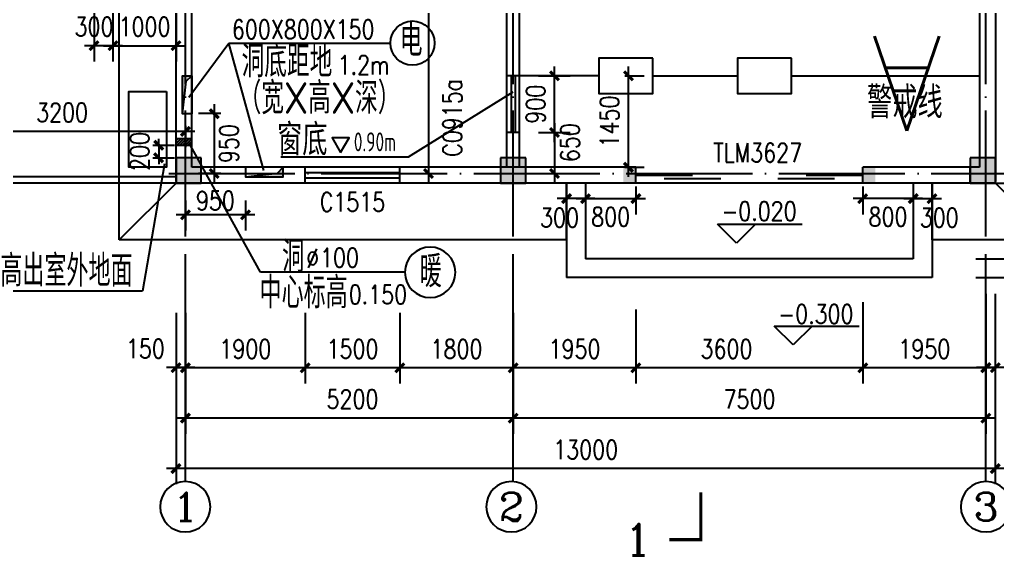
# Model space of a CAD drawing. Extents: x 575917 to 733065, y -270021 to -228021.
# Drawn here: x 672916 to 688432, y -250039 to -241541 of the extents above; entities that cross this region are included whole.
import ezdxf
from ezdxf.enums import TextEntityAlignment as Align

# ---------------------------------------------------------------- set-up
doc = ezdxf.new("R2010")
doc.units = 0
doc.header["$LTSCALE"] = 1000
doc.header["$MEASUREMENT"] = 0
doc.linetypes.add('DOTE', pattern=[2.42, 2, -0.2, 0.02, -0.2])
doc.layers.get('0').update_dxf_attribs({"linetype": 'CONTINUOUS'})
doc.layers.get('DEFPOINTS').update_dxf_attribs({"linetype": 'CONTINUOUS'})
for name, color, linetype in [('1', 3, 'CONTINUOUS'), ('APRO', 2, 'CONTINUOUS'), ('AXIS', 3, 'CONTINUOUS'), ('AXIS_TEXT', 3, 'CONTINUOUS'), ('COLUMN', 7, 'CONTINUOUS'), ('DIM', 3, 'CONTINUOUS'), ('DOTE', 1, 'DOTE'), ('LEVL', 3, 'CONTINUOUS'), ('PUB_DIM', 3, 'CONTINUOUS'), ('PUB_SYMB', 3, 'CONTINUOUS'), ('PUB_SYMB_TEXT', 7, 'CONTINUOUS'), ('PUB_TEXT', 7, 'CONTINUOUS'), ('SOLID_HATCH', 251, 'CONTINUOUS'), ('WALL', 151, 'CONTINUOUS'), ('WINDOW', 2, 'CONTINUOUS'), ('WINDOW_TEXT', 7, 'CONTINUOUS'), ('变形缝线', 8, 'CONTINUOUS'), ('填充', 7, 'CONTINUOUS'), ('填充层', 8, 'CONTINUOUS'), ('暖通条件', 6, 'CONTINUOUS')]:
    doc.layers.add(name, color=color, linetype=linetype)
doc.styles.add('-GBCBIGGBENOR', font='GBENOR.shx', dxfattribs={"bigfont": 'GBCBIG.shx'})
doc.styles.add('-HZTXTromand', font='romand.shx', dxfattribs={"bigfont": 'HZTXT.shx'})
doc.styles.add('-HZTXTSIMPLEX', font='SIMPLEX.shx', dxfattribs={"bigfont": 'HZTXT.shx'})
doc.styles.add('_HZTXT', font='txt.shx', dxfattribs={"width": 0.8, "bigfont": 'HZTXT.shx'})
doc.styles.add('_SIMPLEX', font='SIMPLEX.shx', dxfattribs={"width": 0.8})
doc.styles.add('COMP', font='COMPLEX.shx', dxfattribs={"bigfont": 'hztxt'})
doc.styles.add('COMPLEX', font='COMPLEX.shx')
doc.styles.add('dim_font', font='SIMPLEX.shx', dxfattribs={"width": 0.8})
doc.styles.add('Hztxt', font='tssdeng.shx', dxfattribs={"width": 0.7, "bigfont": 'hztxt.shx'})
doc.styles.add('SIMPLEX', font='SIMPLEX.SHX')
doc.dimstyles.new('DIMN', dxfattribs={"dimtxt": 300, "dimasz": 100, "dimexe": 250, "dimexo": 300, "dimgap": 0, "dimtad": 0, "dimdec": 0, "dimzin": 0, "dimdsep": 46, "dimtxsty": 'dim_font', "dimblk": 'ARCHTICK', "dimcen": 0.09, "dimdle": 150, "dimclrt": 7, "dimazin": 0, "dimtfac": 1, "dimtdec": 0, "dimtix": 1, "dimtmove": 2, "dimatfit": 3, "dimldrblk": 'ARCHTICK', "dimfxl": 1, "dimtvp": 1, "dimtolj": 1, "dimtzin": 0, "dimarcsym": 0})

# ---------------------------------------------------------------- blocks, each defined once
blk = doc.blocks.new('_wblk')
for p, q in [((-0.5, 0.5), (0.5, 0.5)), ((0.5, 0.167), (-0.5, 0.167)), ((0.5, -0.167), (-0.5, -0.167)), ((-0.5, -0.5), (0.5, -0.5))]:
    blk.add_line(p, q)
at = {"layer": 'WINDOW_TEXT', "style": 'SIMPLEX', "flags": 9}
blk.add_attdef('A', text='', height=1, dxfattribs=at).set_placement((0, 1.5), align=Align.MIDDLE)
blk = doc.blocks.new('_FZH')
for p, q in [((-0.5, 0.5), (-0.5, -0.5)), ((0.5, 0.5), (-0.5, 0.5)), ((0.5, -0.5), (0.5, 0.5)), ((-0.5, -0.5), (0.5, -0.5))]:
    blk.add_line(p, q)
at = {"layer": 'SOLID_HATCH'}
blk.add_solid([(0.5, 0.5), (0.5, -0.5), (-0.5, 0.5), (-0.5, -0.5)], dxfattribs=at)
blk = doc.blocks.new('_axiso')
blk.add_circle((0, 0), 0.5)
at = {"layer": 'AXIS_TEXT', "style": 'COMPLEX', "width": 1.041667}
blk.add_attdef('A', text='', height=0.56, dxfattribs=at).set_placement((-0.25, -0.28), (0.25, -0.28), align=Align.FIT)
blk = doc.blocks.new('_archtick')
at = {"const_width": 0.5}
blk.add_lwpolyline([(-0.7, -0.7), (0.7, 0.7)], dxfattribs=at)
blk = doc.blocks.new('*D1521')
at = {"layer": 'AXIS', "color": 0, "lineweight": -2, "transparency": 16777216}
for p, q in [((688248, -245893), (688248, -248111)), ((680748, -246193), (680748, -248111)), ((688398, -247861), (680598, -247861))]:
    blk.add_line(p, q, dxfattribs=at)
at = {"layer": 'DEFPOINTS', "color": 0, "transparency": 16777216}
for p in [(688248, -245593), (680748, -245893), (680748, -247861)]:
    blk.add_point(p, dxfattribs=at)
at = {"layer": 'AXIS', "color": 0, "lineweight": -2, "transparency": 16777216, "xscale": 100, "yscale": 100, "zscale": 100, "rotation": 180}
blk.add_blockref('_archtick', (680748, -247861), dxfattribs=at)
at = {"layer": 'AXIS', "color": 0, "lineweight": -2, "transparency": 16777216, "xscale": 100, "yscale": 100, "zscale": 100}
blk.add_blockref('_archtick', (688248, -247861), dxfattribs=at)
at = {"layer": 'AXIS', "color": 7, "transparency": 16777216, "insert": (684498, -247561), "char_height": 300, "attachment_point": 5, "style": 'dim_font'}
blk.add_mtext('\\A1;7500', dxfattribs=at)
blk = doc.blocks.new('*D1522')
at = {"layer": 'AXIS', "color": 0, "lineweight": -2, "transparency": 16777216}
for p, q in [((688398, -245893), (688398, -248911)), ((675398, -246193), (675398, -248911)), ((688548, -248661), (675248, -248661))]:
    blk.add_line(p, q, dxfattribs=at)
at = {"layer": 'DEFPOINTS', "color": 0, "transparency": 16777216}
for p in [(688398, -245593), (675398, -245893), (675398, -248661)]:
    blk.add_point(p, dxfattribs=at)
at = {"layer": 'AXIS', "color": 0, "lineweight": -2, "transparency": 16777216, "xscale": 100, "yscale": 100, "zscale": 100, "rotation": 180}
blk.add_blockref('_archtick', (675398, -248661), dxfattribs=at)
at = {"layer": 'AXIS', "color": 0, "lineweight": -2, "transparency": 16777216, "xscale": 100, "yscale": 100, "zscale": 100}
blk.add_blockref('_archtick', (688398, -248661), dxfattribs=at)
at = {"layer": 'AXIS', "color": 7, "transparency": 16777216, "insert": (681898, -248361), "char_height": 300, "attachment_point": 5, "style": 'dim_font'}
blk.add_mtext('\\A1;13000', dxfattribs=at)
blk = doc.blocks.new('*D1526')
at = {"layer": 'AXIS', "color": 0, "lineweight": -2, "transparency": 16777216}
for p, q in [((675548, -246193), (675548, -248111)), ((680748, -246193), (680748, -248111)), ((680898, -247861), (675398, -247861))]:
    blk.add_line(p, q, dxfattribs=at)
at = {"layer": 'DEFPOINTS', "color": 0, "transparency": 16777216}
for p in [(675548, -245893), (680748, -245893), (675548, -247861)]:
    blk.add_point(p, dxfattribs=at)
at = {"layer": 'AXIS', "color": 0, "lineweight": -2, "transparency": 16777216, "xscale": 100, "yscale": 100, "zscale": 100, "rotation": 180}
blk.add_blockref('_archtick', (675548, -247861), dxfattribs=at)
at = {"layer": 'AXIS', "color": 0, "lineweight": -2, "transparency": 16777216, "xscale": 100, "yscale": 100, "zscale": 100}
blk.add_blockref('_archtick', (680748, -247861), dxfattribs=at)
at = {"layer": 'AXIS', "color": 7, "transparency": 16777216, "insert": (678198, -247561), "char_height": 300, "attachment_point": 5, "style": 'dim_font'}
blk.add_mtext('\\A1;5200', dxfattribs=at)
blk = doc.blocks.new('*D1527')
at = {"layer": 'AXIS', "color": 0, "lineweight": -2, "transparency": 16777216}
for p, q in [((688248, -245893), (688248, -247311)), ((688398, -245893), (688398, -247311)), ((688548, -247061), (688098, -247061))]:
    blk.add_line(p, q, dxfattribs=at)
at = {"layer": 'DEFPOINTS', "color": 0, "transparency": 16777216}
for p in [(688248, -245593), (688398, -245593), (688248, -247061)]:
    blk.add_point(p, dxfattribs=at)
at = {"layer": 'AXIS', "color": 0, "lineweight": -2, "transparency": 16777216, "xscale": 100, "yscale": 100, "zscale": 100, "rotation": 180}
blk.add_blockref('_archtick', (688248, -247061), dxfattribs=at)
at = {"layer": 'AXIS', "color": 0, "lineweight": -2, "transparency": 16777216, "xscale": 100, "yscale": 100, "zscale": 100}
blk.add_blockref('_archtick', (688398, -247061), dxfattribs=at)
at = {"layer": 'AXIS', "color": 7, "transparency": 16777216, "insert": (688887, -246761), "char_height": 300, "attachment_point": 5, "style": 'dim_font'}
blk.add_mtext('\\A1;150', dxfattribs=at)
blk = doc.blocks.new('_section')
at = {"const_width": 0.1}
blk.add_lwpolyline([(1, 0), (0, 0), (0, 1.5)], dxfattribs=at)
at = {"layer": 'PUB_SYMB_TEXT', "style": 'COMP'}
blk.add_attdef('A', text='', height=1, dxfattribs=at).set_placement((2, 0), align=Align.MIDDLE)
blk = doc.blocks.new('*D1528')
at = {"layer": 'AXIS', "color": 0, "lineweight": -2, "transparency": 16777216}
for p, q in [((675398, -246193), (675398, -247311)), ((675548, -246193), (675548, -247311)), ((675698, -247061), (675248, -247061))]:
    blk.add_line(p, q, dxfattribs=at)
at = {"layer": 'DEFPOINTS', "color": 0, "transparency": 16777216}
for p in [(675398, -245893), (675548, -245893), (675398, -247061)]:
    blk.add_point(p, dxfattribs=at)
at = {"layer": 'AXIS', "color": 0, "lineweight": -2, "transparency": 16777216, "xscale": 100, "yscale": 100, "zscale": 100, "rotation": 180}
blk.add_blockref('_archtick', (675398, -247061), dxfattribs=at)
at = {"layer": 'AXIS', "color": 0, "lineweight": -2, "transparency": 16777216, "xscale": 100, "yscale": 100, "zscale": 100}
blk.add_blockref('_archtick', (675548, -247061), dxfattribs=at)
at = {"layer": 'AXIS', "color": 7, "transparency": 16777216, "insert": (674913, -246761), "char_height": 300, "attachment_point": 5, "style": 'dim_font'}
blk.add_mtext('\\A1;150', dxfattribs=at)
blk = doc.blocks.new('A$C1DCF1A03')
at = {"layer": 'WINDOW'}
for p, q in [((900, 0), (0, 0)), ((450, 59), (1350, 59)), ((2250, 56), (3150, 56)), ((3600, 0), (2700, 0))]:
    blk.add_line(p, q, dxfattribs=at)
blk = doc.blocks.new('*D1531')
at = {"layer": 'AXIS', "color": 0, "lineweight": -2, "transparency": 16777216}
for p, q in [((686295, -246023), (686295, -247314)), ((688248, -246023), (688248, -247314)), ((688398, -247064), (686145, -247064))]:
    blk.add_line(p, q, dxfattribs=at)
at = {"layer": 'DEFPOINTS', "color": 0, "transparency": 16777216}
for p in [(686295, -245723), (688248, -245723), (686295, -247064)]:
    blk.add_point(p, dxfattribs=at)
at = {"layer": 'AXIS', "color": 0, "lineweight": -2, "transparency": 16777216, "xscale": 100, "yscale": 100, "zscale": 100, "rotation": 180}
blk.add_blockref('_archtick', (686295, -247064), dxfattribs=at)
at = {"layer": 'AXIS', "color": 0, "lineweight": -2, "transparency": 16777216, "xscale": 100, "yscale": 100, "zscale": 100}
blk.add_blockref('_archtick', (688248, -247064), dxfattribs=at)
at = {"layer": 'AXIS', "color": 7, "transparency": 16777216, "insert": (687272, -246764), "char_height": 300, "attachment_point": 5, "style": 'dim_font'}
blk.add_mtext('\\A1;1950', dxfattribs=at)
blk = doc.blocks.new('*D1532')
at = {"layer": 'AXIS', "color": 0, "lineweight": -2, "transparency": 16777216}
for p, q in [((678948, -246193), (678948, -247314)), ((680748, -246193), (680748, -247314)), ((680898, -247064), (678798, -247064))]:
    blk.add_line(p, q, dxfattribs=at)
at = {"layer": 'DEFPOINTS', "color": 0, "transparency": 16777216}
for p in [(678948, -245893), (680748, -245893), (678948, -247064)]:
    blk.add_point(p, dxfattribs=at)
at = {"layer": 'AXIS', "color": 0, "lineweight": -2, "transparency": 16777216, "xscale": 100, "yscale": 100, "zscale": 100, "rotation": 180}
blk.add_blockref('_archtick', (678948, -247064), dxfattribs=at)
at = {"layer": 'AXIS', "color": 0, "lineweight": -2, "transparency": 16777216, "xscale": 100, "yscale": 100, "zscale": 100}
blk.add_blockref('_archtick', (680748, -247064), dxfattribs=at)
at = {"layer": 'AXIS', "color": 7, "transparency": 16777216, "insert": (679848, -246764), "char_height": 300, "attachment_point": 5, "style": 'dim_font'}
blk.add_mtext('\\A1;1800', dxfattribs=at)
blk = doc.blocks.new('*D1533')
at = {"layer": 'AXIS', "color": 0, "lineweight": -2, "transparency": 16777216}
for p, q in [((682695, -246137), (682695, -247314)), ((686295, -246137), (686295, -247314)), ((686445, -247064), (682545, -247064))]:
    blk.add_line(p, q, dxfattribs=at)
at = {"layer": 'DEFPOINTS', "color": 0, "transparency": 16777216}
for p in [(682695, -245837), (686295, -245837), (682695, -247064)]:
    blk.add_point(p, dxfattribs=at)
at = {"layer": 'AXIS', "color": 0, "lineweight": -2, "transparency": 16777216, "xscale": 100, "yscale": 100, "zscale": 100, "rotation": 180}
blk.add_blockref('_archtick', (682695, -247064), dxfattribs=at)
at = {"layer": 'AXIS', "color": 0, "lineweight": -2, "transparency": 16777216, "xscale": 100, "yscale": 100, "zscale": 100}
blk.add_blockref('_archtick', (686295, -247064), dxfattribs=at)
at = {"layer": 'AXIS', "color": 7, "transparency": 16777216, "insert": (684132, -246764), "char_height": 300, "attachment_point": 5, "style": 'dim_font'}
blk.add_mtext('\\A1;3600', dxfattribs=at)
blk = doc.blocks.new('*D1534')
at = {"layer": 'AXIS', "color": 0, "lineweight": -2, "transparency": 16777216}
for p, q in [((682695, -246137), (682695, -247314)), ((680748, -246437), (680748, -247314)), ((682845, -247064), (680598, -247064))]:
    blk.add_line(p, q, dxfattribs=at)
at = {"layer": 'DEFPOINTS', "color": 0, "transparency": 16777216}
for p in [(682695, -245837), (680748, -246137), (680748, -247064)]:
    blk.add_point(p, dxfattribs=at)
at = {"layer": 'AXIS', "color": 0, "lineweight": -2, "transparency": 16777216, "xscale": 100, "yscale": 100, "zscale": 100, "rotation": 180}
blk.add_blockref('_archtick', (680748, -247064), dxfattribs=at)
at = {"layer": 'AXIS', "color": 0, "lineweight": -2, "transparency": 16777216, "xscale": 100, "yscale": 100, "zscale": 100}
blk.add_blockref('_archtick', (682695, -247064), dxfattribs=at)
at = {"layer": 'AXIS', "color": 7, "transparency": 16777216, "insert": (681722, -246764), "char_height": 300, "attachment_point": 5, "style": 'dim_font'}
blk.add_mtext('\\A1;1950', dxfattribs=at)
blk = doc.blocks.new('*D1538')
at = {"layer": 'AXIS', "color": 0, "lineweight": -2, "transparency": 16777216}
for p, q in [((682576, -244033), (682576, -242283)), ((682520, -242433), (682826, -242433)), ((682520, -243883), (682826, -243883))]:
    blk.add_line(p, q, dxfattribs=at)
at = {"layer": 'DEFPOINTS', "color": 0, "transparency": 16777216}
for p in [(682220, -242433), (682576, -242433), (682220, -243883)]:
    blk.add_point(p, dxfattribs=at)
at = {"layer": 'AXIS', "color": 0, "lineweight": -2, "transparency": 16777216, "xscale": 100, "yscale": 100, "zscale": 100}
for p, rotation in [((682576, -242433), 90), ((682576, -243883), 270)]:
    blk.add_blockref('_archtick', p, dxfattribs=dict(at, rotation=rotation))
at = {"layer": 'AXIS', "color": 7, "transparency": 16777216, "insert": (682276, -243158), "char_height": 300, "attachment_point": 5, "rotation": 90, "style": 'dim_font'}
blk.add_mtext('\\A1;1450', dxfattribs=at)
blk = doc.blocks.new('*D1544')
at = {"layer": 'DEFPOINTS', "color": 0, "transparency": 16777216}
for p in [(687788, -244133), (687788, -245333), (690065, -245333)]:
    blk.add_point(p, dxfattribs=at)
at = {"layer": 'PUB_DIM', "color": 0, "lineweight": -2, "transparency": 16777216}
for p, q in [((690065, -243983), (690065, -245483)), ((688088, -244133), (690315, -244133)), ((688088, -245333), (690315, -245333))]:
    blk.add_line(p, q, dxfattribs=at)
at = {"layer": 'PUB_DIM', "color": 0, "lineweight": -2, "transparency": 16777216, "xscale": 100, "yscale": 100, "zscale": 100}
for p, rotation in [((690065, -244133), 90), ((690065, -245333), 270)]:
    blk.add_blockref('_archtick', p, dxfattribs=dict(at, rotation=rotation))
at = {"layer": 'PUB_DIM', "color": 7, "transparency": 16777216, "insert": (689765, -244625), "char_height": 300, "attachment_point": 5, "rotation": 90, "style": 'dim_font'}
blk.add_mtext('\\A1;1200', dxfattribs=at)
blk = doc.blocks.new('*D1545')
at = {"layer": 'DEFPOINTS', "color": 0, "transparency": 16777216}
for p in [(687788, -245333), (687788, -245633), (690065, -245633)]:
    blk.add_point(p, dxfattribs=at)
at = {"layer": 'PUB_DIM', "color": 0, "lineweight": -2, "transparency": 16777216}
for p, q in [((690065, -245333), (690065, -245233)), ((688088, -245333), (690315, -245333)), ((690065, -245333), (690065, -245633)), ((688088, -245633), (690315, -245633)), ((690065, -245633), (690065, -245733))]:
    blk.add_line(p, q, dxfattribs=at)
at = {"layer": 'PUB_DIM', "color": 0, "lineweight": -2, "transparency": 16777216, "xscale": 100, "yscale": 100, "zscale": 100}
for p, rotation in [((690065, -245333), 270), ((690065, -245633), 90)]:
    blk.add_blockref('_archtick', p, dxfattribs=dict(at, rotation=rotation))
at = {"layer": 'PUB_DIM', "color": 7, "transparency": 16777216, "insert": (689765, -245483), "char_height": 300, "attachment_point": 5, "rotation": 90, "style": 'dim_font'}
blk.add_mtext('\\A1;300', dxfattribs=at)
blk = doc.blocks.new('*D1546')
at = {"layer": 'DEFPOINTS', "color": 0, "transparency": 16777216}
for p in [(686295, -243887), (687095, -243887), (686295, -244381)]:
    blk.add_point(p, dxfattribs=at)
at = {"layer": 'PUB_DIM', "color": 0, "lineweight": -2, "transparency": 16777216}
for p, q in [((686295, -244187), (686295, -244631)), ((687095, -244187), (687095, -244631)), ((687245, -244381), (686145, -244381))]:
    blk.add_line(p, q, dxfattribs=at)
at = {"layer": 'PUB_DIM', "color": 0, "lineweight": -2, "transparency": 16777216, "xscale": 100, "yscale": 100, "zscale": 100, "rotation": 180}
blk.add_blockref('_archtick', (686295, -244381), dxfattribs=at)
at = {"layer": 'PUB_DIM', "color": 0, "lineweight": -2, "transparency": 16777216, "xscale": 100, "yscale": 100, "zscale": 100}
blk.add_blockref('_archtick', (687095, -244381), dxfattribs=at)
at = {"layer": 'PUB_DIM', "color": 7, "transparency": 16777216, "insert": (686695, -244669), "char_height": 300, "attachment_point": 5, "style": 'dim_font'}
blk.add_mtext('\\A1;800', dxfattribs=at)
blk = doc.blocks.new('*D1547')
at = {"layer": 'DEFPOINTS', "color": 0, "transparency": 16777216}
for p in [(687095, -243887), (687395, -243887), (687395, -244381)]:
    blk.add_point(p, dxfattribs=at)
at = {"layer": 'PUB_DIM', "color": 0, "lineweight": -2, "transparency": 16777216}
for p, q in [((687095, -244187), (687095, -244631)), ((687395, -244187), (687395, -244631)), ((686945, -244381), (687545, -244381))]:
    blk.add_line(p, q, dxfattribs=at)
at = {"layer": 'PUB_DIM', "color": 0, "lineweight": -2, "transparency": 16777216, "xscale": 100, "yscale": 100, "zscale": 100, "rotation": 180}
blk.add_blockref('_archtick', (687095, -244381), dxfattribs=at)
at = {"layer": 'PUB_DIM', "color": 0, "lineweight": -2, "transparency": 16777216, "xscale": 100, "yscale": 100, "zscale": 100}
blk.add_blockref('_archtick', (687395, -244381), dxfattribs=at)
at = {"layer": 'PUB_DIM', "color": 7, "transparency": 16777216, "insert": (687508, -244683), "char_height": 300, "attachment_point": 5, "style": 'dim_font'}
blk.add_mtext('\\A1;300', dxfattribs=at)
blk = doc.blocks.new('*D1548')
at = {"layer": 'DEFPOINTS', "color": 0, "transparency": 16777216}
for p in [(681895, -243887), (682695, -243887), (682695, -244381)]:
    blk.add_point(p, dxfattribs=at)
at = {"layer": 'PUB_DIM', "color": 0, "lineweight": -2, "transparency": 16777216}
for p, q in [((681895, -244187), (681895, -244631)), ((682695, -244187), (682695, -244631)), ((681745, -244381), (682845, -244381))]:
    blk.add_line(p, q, dxfattribs=at)
at = {"layer": 'PUB_DIM', "color": 0, "lineweight": -2, "transparency": 16777216, "xscale": 100, "yscale": 100, "zscale": 100, "rotation": 180}
blk.add_blockref('_archtick', (681895, -244381), dxfattribs=at)
at = {"layer": 'PUB_DIM', "color": 0, "lineweight": -2, "transparency": 16777216, "xscale": 100, "yscale": 100, "zscale": 100}
blk.add_blockref('_archtick', (682695, -244381), dxfattribs=at)
at = {"layer": 'PUB_DIM', "color": 7, "transparency": 16777216, "insert": (682295, -244669), "char_height": 300, "attachment_point": 5, "style": 'dim_font'}
blk.add_mtext('\\A1;800', dxfattribs=at)
blk = doc.blocks.new('*D1549')
at = {"layer": 'DEFPOINTS', "color": 0, "transparency": 16777216}
for p in [(681595, -243887), (681895, -243887), (681595, -244381)]:
    blk.add_point(p, dxfattribs=at)
at = {"layer": 'PUB_DIM', "color": 0, "lineweight": -2, "transparency": 16777216}
for p, q in [((681595, -244187), (681595, -244631)), ((681895, -244187), (681895, -244631)), ((682045, -244381), (681445, -244381))]:
    blk.add_line(p, q, dxfattribs=at)
at = {"layer": 'PUB_DIM', "color": 0, "lineweight": -2, "transparency": 16777216, "xscale": 100, "yscale": 100, "zscale": 100, "rotation": 180}
blk.add_blockref('_archtick', (681595, -244381), dxfattribs=at)
at = {"layer": 'PUB_DIM', "color": 0, "lineweight": -2, "transparency": 16777216, "xscale": 100, "yscale": 100, "zscale": 100}
blk.add_blockref('_archtick', (681895, -244381), dxfattribs=at)
at = {"layer": 'PUB_DIM', "color": 7, "transparency": 16777216, "insert": (681483, -244683), "char_height": 300, "attachment_point": 5, "style": 'dim_font'}
blk.add_mtext('\\A1;300', dxfattribs=at)
blk = doc.blocks.new('*D1557')
at = {"layer": 'DEFPOINTS', "color": 0, "transparency": 16777216}
for p in [(672348, -242877), (675548, -242927), (672348, -243315)]:
    blk.add_point(p, dxfattribs=at)
at = {"layer": 'PUB_DIM', "color": 0, "lineweight": -2, "transparency": 16777216}
for p, q in [((672348, -243177), (672348, -243565)), ((675548, -243227), (675548, -243565)), ((675698, -243315), (672198, -243315))]:
    blk.add_line(p, q, dxfattribs=at)
at = {"layer": 'PUB_DIM', "color": 0, "lineweight": -2, "transparency": 16777216, "xscale": 100, "yscale": 100, "zscale": 100, "rotation": 180}
blk.add_blockref('_archtick', (672348, -243315), dxfattribs=at)
at = {"layer": 'PUB_DIM', "color": 0, "lineweight": -2, "transparency": 16777216, "xscale": 100, "yscale": 100, "zscale": 100}
blk.add_blockref('_archtick', (675548, -243315), dxfattribs=at)
at = {"layer": 'PUB_DIM', "color": 7, "transparency": 16777216, "insert": (673590, -243015), "char_height": 300, "attachment_point": 5, "style": 'dim_font'}
blk.add_mtext('\\A1;3200', dxfattribs=at)
blk = doc.blocks.new('*D1560')
at = {"layer": 'AXIS', "color": 0, "lineweight": -2, "transparency": 16777216}
for p, q in [((677448, -246193), (677448, -247314)), ((678948, -246193), (678948, -247314)), ((679098, -247064), (677298, -247064))]:
    blk.add_line(p, q, dxfattribs=at)
at = {"layer": 'DEFPOINTS', "color": 0, "transparency": 16777216}
for p in [(677448, -245893), (678948, -245893), (677448, -247064)]:
    blk.add_point(p, dxfattribs=at)
at = {"layer": 'AXIS', "color": 0, "lineweight": -2, "transparency": 16777216, "xscale": 100, "yscale": 100, "zscale": 100, "rotation": 180}
blk.add_blockref('_archtick', (677448, -247064), dxfattribs=at)
at = {"layer": 'AXIS', "color": 0, "lineweight": -2, "transparency": 16777216, "xscale": 100, "yscale": 100, "zscale": 100}
blk.add_blockref('_archtick', (678948, -247064), dxfattribs=at)
at = {"layer": 'AXIS', "color": 7, "transparency": 16777216, "insert": (678198, -246764), "char_height": 300, "attachment_point": 5, "style": 'dim_font'}
blk.add_mtext('\\A1;1500', dxfattribs=at)
blk = doc.blocks.new('*D1561')
at = {"layer": 'AXIS', "color": 0, "lineweight": -2, "transparency": 16777216}
for p, q in [((675548, -246193), (675548, -247314)), ((677448, -246193), (677448, -247314)), ((677598, -247064), (675398, -247064))]:
    blk.add_line(p, q, dxfattribs=at)
at = {"layer": 'DEFPOINTS', "color": 0, "transparency": 16777216}
for p in [(675548, -245893), (677448, -245893), (675548, -247064)]:
    blk.add_point(p, dxfattribs=at)
at = {"layer": 'AXIS', "color": 0, "lineweight": -2, "transparency": 16777216, "xscale": 100, "yscale": 100, "zscale": 100, "rotation": 180}
blk.add_blockref('_archtick', (675548, -247064), dxfattribs=at)
at = {"layer": 'AXIS', "color": 0, "lineweight": -2, "transparency": 16777216, "xscale": 100, "yscale": 100, "zscale": 100}
blk.add_blockref('_archtick', (677448, -247064), dxfattribs=at)
at = {"layer": 'AXIS', "color": 7, "transparency": 16777216, "insert": (676498, -246764), "char_height": 300, "attachment_point": 5, "style": 'dim_font'}
blk.add_mtext('\\A1;1900', dxfattribs=at)
blk = doc.blocks.new('*D1594')
at = {"layer": 'DEFPOINTS', "color": 0, "transparency": 16777216}
for p in [(680848, -243333), (680848, -243983), (681403, -243983)]:
    blk.add_point(p, dxfattribs=at)
at = {"layer": 'PUB_DIM', "color": 0, "lineweight": -2, "transparency": 16777216}
for p, q in [((681403, -243183), (681403, -244133)), ((681148, -243333), (681653, -243333)), ((681148, -243983), (681653, -243983))]:
    blk.add_line(p, q, dxfattribs=at)
at = {"layer": 'PUB_DIM', "color": 0, "lineweight": -2, "transparency": 16777216, "xscale": 100, "yscale": 100, "zscale": 100}
for p, rotation in [((681403, -243333), 90), ((681403, -243983), 270)]:
    blk.add_blockref('_archtick', p, dxfattribs=dict(at, rotation=rotation))
at = {"layer": 'PUB_DIM', "color": 7, "transparency": 16777216, "insert": (681648, -243494), "char_height": 300, "attachment_point": 5, "rotation": 90, "style": 'dim_font'}
blk.add_mtext('\\A1;650', dxfattribs=at)
blk = doc.blocks.new('*D1595')
at = {"layer": 'DEFPOINTS', "color": 0, "transparency": 16777216}
for p in [(680848, -242433), (681403, -242433), (680848, -243333)]:
    blk.add_point(p, dxfattribs=at)
at = {"layer": 'PUB_DIM', "color": 0, "lineweight": -2, "transparency": 16777216}
for p, q in [((681403, -243483), (681403, -242283)), ((681148, -242433), (681653, -242433)), ((681148, -243333), (681653, -243333))]:
    blk.add_line(p, q, dxfattribs=at)
at = {"layer": 'PUB_DIM', "color": 0, "lineweight": -2, "transparency": 16777216, "xscale": 100, "yscale": 100, "zscale": 100}
for p, rotation in [((681403, -242433), 90), ((681403, -243333), 270)]:
    blk.add_blockref('_archtick', p, dxfattribs=dict(at, rotation=rotation))
at = {"layer": 'PUB_DIM', "color": 7, "transparency": 16777216, "insert": (681103, -242883), "char_height": 300, "attachment_point": 5, "rotation": 90, "style": 'dim_font'}
blk.add_mtext('\\A1;900', dxfattribs=at)
blk = doc.blocks.new('*D1608')
at = {"layer": 'DEFPOINTS', "color": 0, "transparency": 16777216}
for p in [(676411, -243033), (676004, -243983), (676411, -243983)]:
    blk.add_point(p, dxfattribs=at)
at = {"layer": 'PUB_DIM', "color": 0, "lineweight": -2, "transparency": 16777216}
for p, q in [((676004, -242883), (676004, -244133)), ((676111, -243033), (675754, -243033)), ((676111, -243983), (675754, -243983))]:
    blk.add_line(p, q, dxfattribs=at)
at = {"layer": 'PUB_DIM', "color": 0, "lineweight": -2, "transparency": 16777216, "xscale": 100, "yscale": 100, "zscale": 100}
for p, rotation in [((676004, -243033), 90), ((676004, -243983), 270)]:
    blk.add_blockref('_archtick', p, dxfattribs=dict(at, rotation=rotation))
at = {"layer": 'PUB_DIM', "color": 7, "transparency": 16777216, "insert": (676240, -243508), "char_height": 300, "attachment_point": 5, "rotation": 90, "style": 'dim_font'}
blk.add_mtext('\\A1;950', dxfattribs=at)
blk = doc.blocks.new('*D1609')
at = {"layer": 'DEFPOINTS', "color": 0, "transparency": 16777216}
for p in [(675548, -244112), (676499, -244112), (675548, -244638)]:
    blk.add_point(p, dxfattribs=at)
at = {"layer": 'PUB_DIM', "color": 0, "lineweight": -2, "transparency": 16777216}
for p, q in [((675548, -244412), (675548, -244888)), ((676499, -244412), (676499, -244888)), ((676649, -244638), (675398, -244638))]:
    blk.add_line(p, q, dxfattribs=at)
at = {"layer": 'PUB_DIM', "color": 0, "lineweight": -2, "transparency": 16777216, "xscale": 100, "yscale": 100, "zscale": 100, "rotation": 180}
blk.add_blockref('_archtick', (675548, -244638), dxfattribs=at)
at = {"layer": 'PUB_DIM', "color": 0, "lineweight": -2, "transparency": 16777216, "xscale": 100, "yscale": 100, "zscale": 100}
blk.add_blockref('_archtick', (676499, -244638), dxfattribs=at)
at = {"layer": 'PUB_DIM', "color": 7, "transparency": 16777216, "insert": (676024, -244414), "char_height": 300, "attachment_point": 5, "style": 'dim_font'}
blk.add_mtext('\\A1;950', dxfattribs=at)
blk = doc.blocks.new('*D1611')
at = {"layer": 'DEFPOINTS', "color": 0, "transparency": 16777216}
for p in [(674728, -243533), (674728, -243733), (675123, -243733)]:
    blk.add_point(p, dxfattribs=at)
at = {"layer": 'PUB_DIM', "color": 0, "lineweight": -2, "transparency": 16777216}
for p, q in [((675123, -243533), (675123, -243433)), ((675028, -243533), (675373, -243533)), ((675123, -243533), (675123, -243733)), ((675028, -243733), (675373, -243733)), ((675123, -243733), (675123, -243833))]:
    blk.add_line(p, q, dxfattribs=at)
at = {"layer": 'PUB_DIM', "color": 0, "lineweight": -2, "transparency": 16777216, "xscale": 100, "yscale": 100, "zscale": 100}
for p, rotation in [((675123, -243533), 270), ((675123, -243733), 90)]:
    blk.add_blockref('_archtick', p, dxfattribs=dict(at, rotation=rotation))
at = {"layer": 'PUB_DIM', "color": 7, "transparency": 16777216, "insert": (674823, -243633), "char_height": 300, "attachment_point": 5, "rotation": 90, "style": 'dim_font'}
blk.add_mtext('\\A1;200', dxfattribs=at)
blk = doc.blocks.new('*D1617')
at = {"layer": 'DEFPOINTS', "color": 0, "transparency": 16777216}
for p in [(674398, -241043), (675398, -241043), (675398, -241955)]:
    blk.add_point(p, dxfattribs=at)
at = {"layer": 'PUB_DIM', "color": 0, "lineweight": -2, "transparency": 16777216}
for p, q in [((674398, -241343), (674398, -242205)), ((675398, -241343), (675398, -242205)), ((674248, -241955), (675548, -241955))]:
    blk.add_line(p, q, dxfattribs=at)
at = {"layer": 'PUB_DIM', "color": 0, "lineweight": -2, "transparency": 16777216, "xscale": 100, "yscale": 100, "zscale": 100, "rotation": 180}
blk.add_blockref('_archtick', (674398, -241955), dxfattribs=at)
at = {"layer": 'PUB_DIM', "color": 0, "lineweight": -2, "transparency": 16777216, "xscale": 100, "yscale": 100, "zscale": 100}
blk.add_blockref('_archtick', (675398, -241955), dxfattribs=at)
at = {"layer": 'PUB_DIM', "color": 7, "transparency": 16777216, "insert": (674898, -241655), "char_height": 300, "attachment_point": 5, "style": 'dim_font'}
blk.add_mtext('\\A1;1000', dxfattribs=at)
blk = doc.blocks.new('*D1618')
at = {"layer": 'DEFPOINTS', "color": 0, "transparency": 16777216}
for p in [(674098, -241043), (674398, -241043), (674098, -241955)]:
    blk.add_point(p, dxfattribs=at)
at = {"layer": 'PUB_DIM', "color": 0, "lineweight": -2, "transparency": 16777216}
for p, q in [((674098, -241343), (674098, -242205)), ((674398, -241343), (674398, -242205)), ((674548, -241955), (673948, -241955))]:
    blk.add_line(p, q, dxfattribs=at)
at = {"layer": 'PUB_DIM', "color": 0, "lineweight": -2, "transparency": 16777216, "xscale": 100, "yscale": 100, "zscale": 100, "rotation": 180}
blk.add_blockref('_archtick', (674098, -241955), dxfattribs=at)
at = {"layer": 'PUB_DIM', "color": 0, "lineweight": -2, "transparency": 16777216, "xscale": 100, "yscale": 100, "zscale": 100}
blk.add_blockref('_archtick', (674398, -241955), dxfattribs=at)
at = {"layer": 'PUB_DIM', "color": 7, "transparency": 16777216, "insert": (674098, -241655), "char_height": 300, "attachment_point": 5, "style": 'dim_font'}
blk.add_mtext('\\A1;300', dxfattribs=at)
blk = doc.blocks.new('*D1627')
at = {"layer": 'DEFPOINTS', "color": 0, "transparency": 16777216}
for p in [(677845, -239183), (677845, -243983), (679406, -243983)]:
    blk.add_point(p, dxfattribs=at)
at = {"layer": 'PUB_DIM', "color": 0, "lineweight": -2, "transparency": 16777216}
for p, q in [((679406, -239033), (679406, -244133)), ((678145, -239183), (679656, -239183)), ((678145, -243983), (679656, -243983))]:
    blk.add_line(p, q, dxfattribs=at)
at = {"layer": 'PUB_DIM', "color": 0, "lineweight": -2, "transparency": 16777216, "xscale": 100, "yscale": 100, "zscale": 100}
for p, rotation in [((679406, -239183), 90), ((679406, -243983), 270)]:
    blk.add_blockref('_archtick', p, dxfattribs=dict(at, rotation=rotation))
at = {"layer": 'PUB_DIM', "color": 7, "transparency": 16777216, "insert": (679045, -240387), "char_height": 300, "attachment_point": 5, "rotation": 90, "style": 'dim_font'}
blk.add_mtext('\\A1;4800', dxfattribs=at)

msp = doc.modelspace()

# ---------------------------------------------------------------- hatches: boundary and pattern name
at = {"layer": '填充层'}
h = msp.add_hatch(color=256, dxfattribs=at)
h.paths.add_polyline_path([(675648.4, -242433.4), (675548.4, -242433.4), (675548.4, -242606.9), (675558.8, -242518.7)])
h.paths.add_polyline_path([(675548.4, -242433.4), (675498.4, -242433.4), (675498.4, -243033.4), (675548.4, -242606.9)])
h = msp.add_hatch(dxfattribs=at)
h.set_pattern_fill('ANSI31', color=256, scale=250, style=0)
h.set_pattern_definition([(45, (701221.066, -252816.817), (-22.097087, 22.097087), [])])
h.paths.add_polyline_path([(675648.4, -243533.4), (675648.4, -243431), (675398.4, -243431), (675398.4, -243533.4)])
msp.add_hatch(color=256, dxfattribs=at).paths.add_polyline_path([(677098.7, -244033.4), (677098.7, -243883.4), (677005.8, -243976.7), (676498.7, -244033.4)])

# ---------------------------------------------------------------- linework, layer by layer
for p, q in [((679086.2, -243720.1), (680748.4, -242689.5)), ((677059.4, -243720.1), (679086.2, -243720.1)), ((675398.4, -244033.4), (672348.4, -244033.4)), ((675398.4, -244133.4), (672348.4, -244133.4))]:
    msp.add_line(p, q)
msp.add_lwpolyline([(678009.6, -243650.7), (678144.2, -243417.7), (677875.1, -243417.7)], close=True)
at = {"extrusion": (0, 0, -1)}
msp.add_ellipse((679430.1, -245549, -7.5), major_axis=(282.8, 282.8), ratio=1, start_param=3.9269908, end_param=10.2101761, dxfattribs=at)
at = {"layer": 'APRO'}
for p, q in [((674498.4, -245033.4), (674498.4, -241283.4)), ((674498.4, -245033.4), (675398.4, -244133.4)), ((681595.3, -245033.4), (681595.3, -244133.4)), ((687395.3, -245033.4), (687395.3, -244133.4)), ((689298.4, -245033.4), (688398.4, -244133.4)), ((681595.3, -245033.4), (674498.4, -245033.4)), ((689298.4, -245033.4), (687395.3, -245033.4))]:
    msp.add_line(p, q, dxfattribs=at)
at = {"layer": 'AXIS'}
for p, q in [((675548.4, -248867.2), (675548.4, -245260.7)), ((680748.4, -248867.2), (680748.4, -245260.7)), ((688248.4, -248867.2), (688248.4, -245260.7))]:
    msp.add_line(p, q, dxfattribs=at)
at = {"layer": 'AXIS', "color": 6}
for points in [[(675249.7, -242683.4), (675249.7, -243883.4), (674649.7, -243883.4), (674649.7, -242683.4)], [(675648.4, -243533.4), (675648.4, -243431), (675398.4, -243431), (675398.4, -243533.4)]]:
    msp.add_lwpolyline(points, close=True, dxfattribs=at)
at = {"layer": 'DIM'}
for points in [[(682695.3, -243883.4), (682495.3, -243883.4), (682695.3, -244133.4), (682495.3, -244133.4)], [(686495.3, -243883.4), (686295.3, -243883.4), (686495.3, -244133.4), (686295.3, -244133.4)]]:
    msp.add_solid(points, dxfattribs=at)
at = {"layer": 'DOTE', "linetype": 'DOTE'}
for p, q in [((675548.4, -244983.4), (675548.4, -236083.4)), ((680748.4, -244983.4), (680748.4, -236083.4)), ((688248.4, -244983.4), (688248.4, -236083.4)), ((675282.5, -243983.4), (689096.1, -243983.4))]:
    msp.add_line(p, q, dxfattribs=at)
at = {"layer": 'LEVL'}
for p, q in [((683990.1, -244786.9), (684590.1, -244786.9)), ((684290.1, -245086.9), (683990.1, -244786.9)), ((684590.1, -244786.9), (684290.1, -245086.9)), ((684290.1, -244786.9), (685334.5, -244786.9)), ((684891.2, -246401.9), (685491.2, -246401.9)), ((685191.2, -246701.9), (684891.2, -246401.9)), ((685491.2, -246401.9), (685191.2, -246701.9)), ((685191.2, -246401.9), (686235.6, -246401.9))]:
    msp.add_line(p, q, dxfattribs=at)
at = {"layer": 'PUB_SYMB'}
msp.add_line((686295.3, -244133.4), (682695.3, -244133.4), dxfattribs=at)
at = {"layer": 'PUB_TEXT'}
for p, q in [((675600.9, -242773.9), (676235.9, -241913.6)), ((676235.9, -241913.6), (678799, -241913.6)), ((676789.1, -243934.1), (676235.9, -241913.6)), ((675558.8, -242518.7), (675648.4, -242433.4)), ((675498.4, -243033.4), (675558.8, -242518.7)), ((676737.7, -245549, 2.4), (675597.7, -243482.6)), ((677005.8, -243976.7), (677098.7, -243883.4)), ((676498.7, -244033.4), (677005.8, -243976.7)), ((679030.1, -245549, -6), (676737.7, -245549, 2.4))]:
    msp.add_line(p, q, dxfattribs=at)
for points in [[(675648.4, -243033.4), (675498.4, -243033.4), (675498.4, -242433.4), (675648.4, -242433.4)], [(677098.7, -243883.4), (676498.7, -243883.4), (676498.7, -244033.4), (677098.7, -244033.4)]]:
    msp.add_lwpolyline(points, close=True, dxfattribs=at)
msp.add_circle((679149.2, -241913.6), 350.2, dxfattribs=at)
at = {"layer": 'WALL'}
for p, q in [((688398.4, -236933.4), (688398.4, -244108.4)), ((688148.4, -237183.4), (688148.4, -243883.4)), ((680648.4, -242433.4), (680648.4, -239833.6)), ((680848.4, -242433.4), (680848.4, -239833.6)), ((680648.4, -242433.4), (680648.4, -240012.3)), ((675398.4, -244108.4), (675398.4, -240483.4)), ((675648.4, -243883.4), (675648.4, -241383.4)), ((680848.4, -242433.4), (680648.4, -242433.4)), ((680648.4, -243883.4), (680648.4, -243333.4)), ((680848.4, -243333.4), (680648.4, -243333.4)), ((680848.4, -243883.4), (680848.4, -243333.4)), ((676048.4, -243883.4), (675648.4, -243883.4)), ((677453.7, -243883.4), (676048.4, -243883.4)), ((677448.4, -244133.4), (677448.4, -243883.4)), ((680248.4, -243883.4), (678948.4, -243883.4)), ((678948.4, -244133.4), (678948.4, -243883.4)), ((682695.3, -243883.4), (680248.4, -243883.4)), ((682695.3, -244133.4), (682695.3, -243883.4)), ((687998.4, -243883.4), (686295.3, -243883.4)), ((686295.3, -244133.4), (686295.3, -243883.4)), ((688148.4, -243883.4), (687998.4, -243883.4)), ((687998.4, -244133.4), (687998.4, -243883.4)), ((676048.4, -244133.4), (675398.4, -244133.4)), ((677448.4, -244133.4), (676048.4, -244133.4)), ((682695.3, -244133.4), (678948.4, -244133.4)), ((687998.4, -244133.4), (686295.3, -244133.4)), ((688398.4, -244133.4), (687998.4, -244133.4))]:
    msp.add_line(p, q, dxfattribs=at)
for points in [[(682965.3, -242153.4), (682105.3, -242153.4), (682105.3, -242713.4), (682965.3, -242713.4)], [(685165.3, -242153.4), (684305.3, -242153.4), (684305.3, -242713.4), (685165.3, -242713.4)]]:
    msp.add_lwpolyline(points, close=True, dxfattribs=at)
at = {"layer": '变形缝线', "color": 0}
for p, q in [((682105.3, -242433.4), (680848.4, -242433.4)), ((682965.3, -242433.4), (684305.3, -242433.4)), ((685165.3, -242433.4), (688148.4, -242433.4))]:
    msp.add_line(p, q, dxfattribs=at)
at = {"layer": '填充'}
for p, q in [((681595.3, -244133.4), (681595.3, -245633.4)), ((681895.3, -244133.4), (681895.3, -245333.4)), ((687095.3, -244133.4), (687095.3, -245333.4)), ((687395.3, -244133.4), (687395.3, -245633.4)), ((687095.3, -245333.4), (681895.3, -245333.4)), ((687395.3, -245633.4), (681595.3, -245633.4))]:
    msp.add_line(p, q, dxfattribs=at)
at = {"layer": '暖通条件'}
for p, q in [((675216.4, -243827.6), (674865.5, -245849.7)), ((674865.5, -245849.7), (669767.9, -245849.7))]:
    msp.add_line(p, q, dxfattribs=at)

# ---------------------------------------------------------------- block references
at = {"rotation": 180}
msp.add_blockref('A$C1DCF1A03', (686295.3, -244008.4), dxfattribs=at)
at = {"layer": 'AXIS'}
ref = msp.add_blockref('_axiso', (675544.6, -249267.2), dxfattribs=dict(at, xscale=-800, yscale=800, zscale=800))
ref.add_attrib('A', '1', dxfattribs={"layer": 'AXIS_TEXT', "height": 448, "style": 'COMPLEX', "width": 2.083333}).set_placement((675344.6, -249491.2), (675744.6, -249491.2), align=Align.FIT)
ref = msp.add_blockref('_axiso', (680719.5, -249267.2), dxfattribs=dict(at, xscale=-800, yscale=800, zscale=800))
ref.add_attrib('A', '2', dxfattribs={"layer": 'AXIS_TEXT', "height": 448, "style": 'COMPLEX', "width": 1.339286}).set_placement((680519.5, -249491.2), (680919.5, -249491.2), align=Align.FIT)
ref = msp.add_blockref('_axiso', (688250.3, -249267.2), dxfattribs=dict(at, xscale=-800, yscale=800, zscale=800))
ref.add_attrib('A', '3', dxfattribs={"layer": 'AXIS_TEXT', "height": 448, "style": 'COMPLEX', "width": 1.339286}).set_placement((688050.3, -249491.2), (688450.3, -249491.2), align=Align.FIT)
at = {"layer": 'COLUMN', "xscale": 400, "yscale": 400, "zscale": 400}
for p in [(675598.4, -243933.4), (680748.4, -243933.4), (688198.4, -243933.4)]:
    msp.add_blockref('_FZH', p, dxfattribs=at)
at = {"layer": 'PUB_SYMB'}
ref = msp.add_blockref('_section', (683724.9, -249789.2), dxfattribs=dict(at, xscale=-500, yscale=500, zscale=500))
ref.add_attrib('A', '1', dxfattribs={"layer": 'PUB_SYMB_TEXT', "height": 500, "style": 'COMP'}).set_placement((682724.9, -249789.2), align=Align.MIDDLE)
at = {"layer": 'WINDOW'}
ref = msp.add_blockref('_wblk', (680748.4, -242883.4), dxfattribs=dict(at, xscale=-900, yscale=200, zscale=1500, rotation=270))
ref.add_attrib('A', 'C0915a', dxfattribs={"layer": 'WINDOW_TEXT', "height": 300, "rotation": 90, "style": '_SIMPLEX', "width": 0.8, "flags": 8}).set_placement((679784.3, -243100.1), align=Align.MIDDLE)
ref = msp.add_blockref('_wblk', (678198.4, -244008.4), dxfattribs=dict(at, xscale=1500, yscale=250.0000000000291, zscale=1500, rotation=180))
ref.add_attrib('A', 'C1515', dxfattribs={"layer": 'WINDOW_TEXT', "height": 300, "style": '_SIMPLEX', "width": 0.8, "flags": 8}).set_placement((678198.4, -244433.4), align=Align.MIDDLE)

# ---------------------------------------------------------------- texts
at = {"layer": '1', "color": 3, "style": '-HZTXTromand', "width": 0.7}
for s, p in [('洞', (677082.6, -245550.8, -8.7)), ('高出室外地面', (672609.7, -245774.9)), ('暖', (679264.9, -245786.5, -7.5)), ('中心标高', (676722.8, -246122.7, -9.3))]:
    msp.add_text(s, height=500, dxfattribs=at).set_placement(p)
at = {"layer": 'LEVL', "color": 7, "style": 'dim_font', "width": 0.8}
for s, p in [('600X800X150', (676285.4, -241846.4)), ('TLM3627', (683923, -243802.7)), ('%%c', (677463.6, -245478.3, -8.7)), ('100', (677684.1, -245468.6, -8.7)), ('0.150', (678138.9, -246051, -8.7))]:
    msp.add_text(s, height=300, dxfattribs=at).set_placement(p)
msp.add_text('1.2m', height=300, dxfattribs=at).set_placement((677962.9, -242500.1), align=Align.BOTTOM_LEFT)
at = {"layer": 'LEVL', "color": 7, "char_height": 300, "attachment_point": 5, "style": 'dim_font'}
for s, insert in [('-0.020', (684648.6, -244580)), ('-0.300', (685551.7, -246210.8))]:
    msp.add_mtext(s, dxfattribs=dict(at, insert=insert))
at = {"layer": 'PUB_TEXT', "style": '-GBCBIGGBENOR'}
for s, p in [('电', (678949.3, -242122.1)), ('洞底距地', (676438.5, -242455.3)), ('（宽X高X深）', (676391.4, -243035.2))]:
    msp.add_text(s, height=500, dxfattribs=at).set_placement(p)
at = {"layer": 'PUB_TEXT'}
for s, height, style, width, p in [('警戒线', 500, '-HZTXTSIMPLEX', 0.8, (686362.8, -243105.4)), ('窗底', 500, '_HZTXT', 0.8, (677001.6, -243697.3, -295)), ('0.90m', 300, 'Hztxt', 0.7, (678219.5, -243630.3))]:
    msp.add_text(s, height=height, dxfattribs=dict(at, style=style, width=width)).set_placement(p)
at = {"layer": 'WINDOW_TEXT', "style": 'SIMPLEX', "text_generation_flag": 4, "flags": 9}
msp.add_attdef('A', text='', height=1500, dxfattribs=at).set_placement((686993.9, -242556.5), align=Align.MIDDLE)

# ---------------------------------------------------------------- dimensions: what is measured, and where the dimension line sits
at = {"layer": 'AXIS'}
for base, p1, p2, angle, picture, middle in [((682575.6, -242433.4), (682220.1, -243883.4), (682220.1, -242433.4), 90, '*D1538', (682275.6, -243158.4)), ((675398.4, -248660.7), (688398.4, -245592.7), (675398.4, -245892.7), 180, '*D1522', (681898.4, -248360.7)), ((680748.4, -247860.7), (688248.4, -245592.7), (680748.4, -245892.7), 180, '*D1521', (684498.4, -247560.7)), ((675548.4, -247064), (677448.4, -245892.7), (675548.4, -245892.7), 180, '*D1561', (676498.4, -246764)), ((677448.4, -247064), (678948.4, -245892.7), (677448.4, -245892.7), 180, '*D1560', (678198.4, -246764)), ((678948.4, -247064), (680748.4, -245892.7), (678948.4, -245892.7), 180, '*D1532', (679848.4, -246764))]:
    dim = msp.add_linear_dim(base=base, p1=p1, p2=p2, angle=angle, dimstyle='DIMN', dxfattribs=at)
    dim.commit()
    dim.dimension.update_dxf_attribs({"geometry": picture, "text_midpoint": middle})
for base, p1, p2, picture, middle in [((688248.4, -247060.7), (688398.4, -245592.7), (688248.4, -245592.7), '*D1527', (688887.1, -246760.7)), ((675398.4, -247060.7), (675548.4, -245892.7), (675398.4, -245892.7), '*D1528', (674913, -246760.7)), ((675548.4, -247860.7), (680748.4, -245892.7), (675548.4, -245892.7), '*D1526', (678198.4, -247560.7)), ((682695.3, -247064), (686295.3, -245837.3), (682695.3, -245837.3), '*D1533', (684131.7, -246764))]:
    dim = msp.add_linear_dim(base=base, p1=p1, p2=p2, angle=180, dimstyle='DIMN', dxfattribs=at)
    dim.commit()
    dim.dimension.update_dxf_attribs({"geometry": picture, "text_midpoint": middle, "dimtype": 160})
for base, p1, p2, picture, middle in [((686295.3, -247064), (688248.4, -245722.8), (686295.3, -245722.8), '*D1531', (687271.8, -246764)), ((680748.4, -247064), (682695.3, -245837.3), (680748.4, -246137.3), '*D1534', (681721.8, -246764))]:
    dim = msp.add_linear_dim(base=base, p1=p1, p2=p2, angle=180, text='1950', dimstyle='DIMN', dxfattribs=at)
    dim.commit()
    dim.dimension.update_dxf_attribs({"geometry": picture, "text_midpoint": middle})
at = {"layer": 'PUB_DIM'}
for base, p1, p2, angle, picture, middle in [((679406.5, -243983.4), (677844.6, -239183.4), (677844.6, -243983.4), 270, '*D1627', (679045, -240386.9)), ((674098.4, -241954.7), (674398.4, -241043), (674098.4, -241043), 180, '*D1618', (674098.4, -241654.7)), ((672348.4, -243315.3), (675548.4, -242926.8), (672348.4, -242876.8), 180, '*D1557', (673590.2, -243015.3)), ((676004.5, -243983.4), (676410.5, -243033.4), (676410.5, -243983.4), 270, '*D1608', (676239.6, -243508.4)), ((681402.9, -243983.4), (680848.4, -243333.4), (680848.4, -243983.4), 270, '*D1594', (681647.5, -243493.5)), ((681595.3, -244381.2), (681895.3, -243886.6), (681595.3, -243886.6), 180, '*D1549', (681482.6, -244683.5)), ((686295.3, -244381.2), (687095.3, -243886.6), (686295.3, -243886.6), 180, '*D1546', (686695.3, -244669)), ((690065, -245333.4), (687788.4, -244133.4), (687788.4, -245333.4), 270, '*D1544', (689765, -244625.2)), ((675548.4, -244638.3), (676498.7, -244111.9), (675548.4, -244111.9), 180, '*D1609', (676023.6, -244414.1))]:
    dim = msp.add_linear_dim(base=base, p1=p1, p2=p2, angle=angle, dimstyle='DIMN', dxfattribs=at)
    dim.commit()
    dim.dimension.update_dxf_attribs({"geometry": picture, "text_midpoint": middle, "dimtype": 160})
dim = msp.add_linear_dim(base=(675398.4, -241954.7), p1=(674398.4, -241043), p2=(675398.4, -241043), dimstyle='DIMN', dxfattribs=at)
dim.commit()
dim.dimension.update_dxf_attribs({"geometry": '*D1617', "text_midpoint": (674898.4, -241654.7)})
for base, p1, p2, angle, picture, middle in [((681402.9, -242433.4), (680848.4, -243333.4), (680848.4, -242433.4), 90, '*D1595', (681102.9, -242883.4)), ((675123.2, -243733.4), (674727.6, -243533.4), (674727.6, -243733.4), 270, '*D1611', (674823.2, -243633.4)), ((690065, -245633.4), (687788.4, -245333.4), (687788.4, -245633.4), 270, '*D1545', (689765, -245483.4))]:
    dim = msp.add_linear_dim(base=base, p1=p1, p2=p2, angle=angle, dimstyle='DIMN', dxfattribs=at)
    dim.commit()
    dim.dimension.update_dxf_attribs({"geometry": picture, "text_midpoint": middle})
for base, p1, p2, picture, middle in [((682695.3, -244381.2), (681895.3, -243886.6), (682695.3, -243886.6), '*D1548', (682295.3, -244669)), ((687395.3, -244381.2), (687095.3, -243886.6), (687395.3, -243886.6), '*D1547', (687507.9, -244683.5))]:
    dim = msp.add_linear_dim(base=base, p1=p1, p2=p2, dimstyle='DIMN', dxfattribs=at)
    dim.commit()
    dim.dimension.update_dxf_attribs({"geometry": picture, "text_midpoint": middle, "dimtype": 160})

doc.saveas('drawing.dxf')
